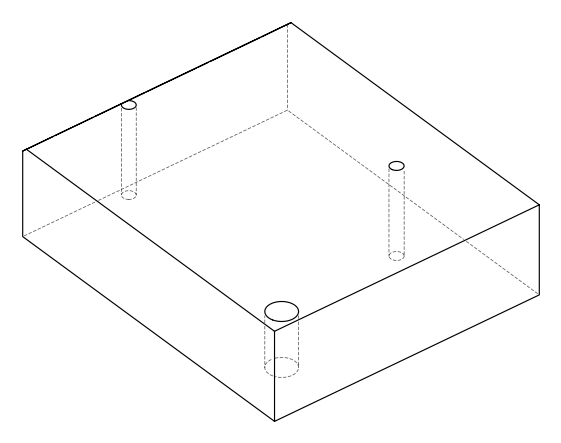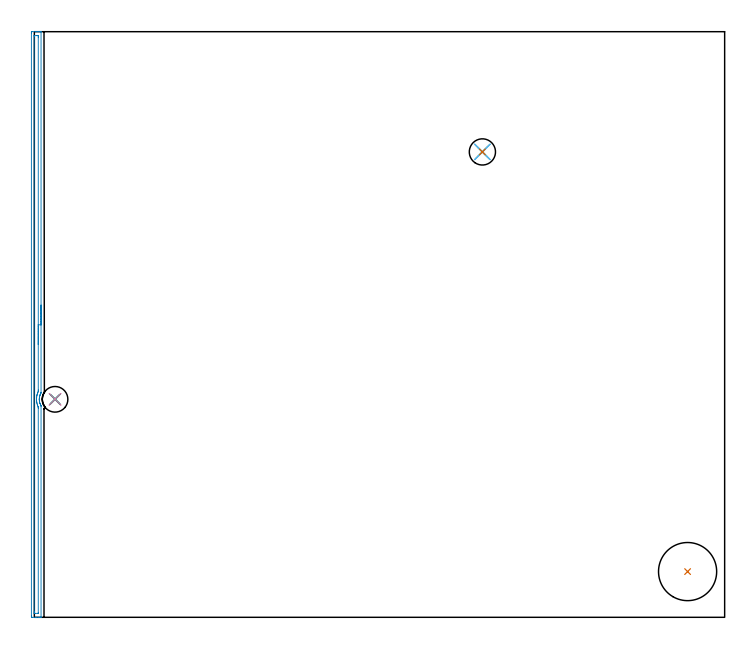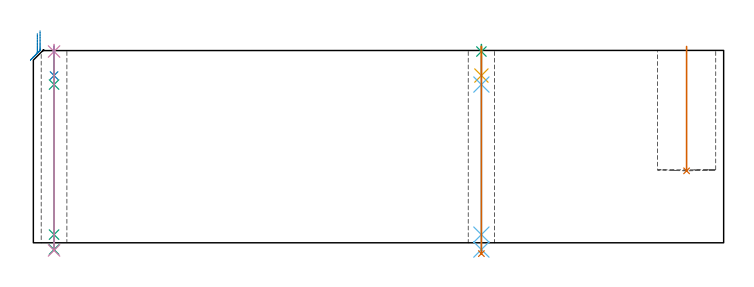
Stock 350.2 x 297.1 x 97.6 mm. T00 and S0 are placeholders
(PLAN: 10 operations, 8 tool changes, 7.2 min)
(1 INDEXABLE_INSERT_DRILL_BLIND_HOLE_FROM_SOLID | STEP1POCKET | NXT0302_030 | 0.25 min | 41499 mm3)
(2 AREA_MILL | FG_CHAMFER_SURFACE | UGT0205_001 | 4.94 min | 3572 mm3)
(3 SPOT_DRILL | STEP1HOLE | NXT0321_9005460120000 | 0.03 min | 1 mm3)
(4 SPOT_DRILL_1 | STEP1HOLE_1 | NXT0321_9005460120000 | 0.03 min | 2 mm3)
(5 DRILL_BLIND_HOLE_INTO_CENTER | STEP1HOLE | NXT0301_056 | 0.06 min | 659 mm3)
(6 GUN_DRILL_THROUGH_HOLE | STEP1HOLE | UGT0307_005 | 0.48 min | 4622 mm3)
(7 DRILL_TO_ENLARGE_THROUGH_HOLE | STEP1HOLE | UGT0301_267 | 0.42 min | 8249 mm3)
(8 DRILL_BLIND_HOLE_INTO_CENTER_1 | STEP1HOLE_1 | NXT0301_056 | 0.06 min | 659 mm3)
(9 GUN_DRILL_THROUGH_HOLE_1 | STEP1HOLE_1 | UGT0307_005 | 0.48 min | 4621 mm3)
(10 DRILL_TO_ENLARGE_THROUGH_HOLE_1 | STEP1HOLE_1 | NXT0301_101 | 0.42 min | 7639 mm3)
(TOOL NXT0302_030 | Index. Insert Drill 29.5mm [880-D2950L32-03] | D29.5 PA176 FL89 Z2)
(TOOL UGT0205_001 | Chamfer Mill 20 x 3 x 45 deg. | D20 FL50 Z2)
(TOOL NXT0321_9005460120000 | NC Spot Drill, 142deg, 12mm, Carbide, Uncoated | D12 PA142 FL30 Z2)
(TOOL NXT0301_056 | Carbide Drill 8.5mm [860.1-0850-026A1-MM 2214] | D8.5 PA140 FL47 Z2)
(TOOL UGT0307_005 | Gun Drill 8.3 mm | D8.3 PA130 FL24 Z1)
(TOOL UGT0301_267 | Twist Drill 13.3 mm | D13.3 PA118 FL108 Z2)
(TOOL NXT0301_101 | Carbide Drill 13mm [860.1-1300-104A1-MM 2214] | D13 PA140 FL123 Z2)
(OP 1 INDEXABLE_INSERT_DRILL_BLIND_HOLE_FROM_SOLID)
G17 G21 G94 G90
T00 M6
G54
G17 G0 G90 X331.4 Y23.2 S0 M3
G43 Z107.6 H1
G94 G81 G98 Z36.5 F250. R99.6
G80
M5
M2
(OP 2 AREA_MILL)
G17 G21 G94 G90
T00 M6
G54
G17 G0 G90 X3.4 Y158.393 S1061 M3
G43 Z107.6 H0
G94 G1 Y158.355 Z106.728 F250.
Y158.242 Z105.863
Y158.053 Z105.012
Y157.79 Z104.18
Y157.457 Z103.374
Y157.054 Z102.6
Y156.585 Z101.864
Y156.054 Z101.172
Y155.465 Z100.529
Y154.821 Z99.939
Y154.129 Z99.408
Y153.393 Z98.94
Y152.62 Z98.537
Y151.814 Z98.203
Y150.982 Z97.941
Y150.13 Z97.752
Y149.265 Z97.638
Y148.393 Z97.6
Y114.138
X3.397 Y113.888 Z97.589
X3.342 Y113.792 Z97.537
X3.281 Y113.67 Z97.479
X3.245 Y113.598 Z97.444
X3.084 Y113.267 Z97.281
X3.075 Y113.244 Z97.272
X2.995 Y113.048 Z97.193
X2.905 Y112.823 Z97.099
X2.897 Y112.798 Z97.091
X2.833 Y112.609 Z97.032
X2.755 Y112.373 Z96.954
X2.718 Y112.219 Z96.917
X2.649 Y111.928 Z96.844
X2.572 Y111.48 Z96.766
X2.52 Y111.034 Z96.719
X2.507 Y110.811 Z96.706
X2.505 Y110.719 Z96.704
X2.502 Y110.587 Z96.7
X2.503 Y110.563
X2.508 Y110.363 Z96.707
X2.522 Y110.139 Z96.721
X2.576 Y109.694 Z96.77
X2.581 Y109.669 Z96.773
X2.622 Y109.427 Z96.818
X2.655 Y109.245 Z96.85
X2.766 Y108.8 Z96.959
X2.833 Y108.591 Z97.032
X2.86 Y108.51 Z97.059
X2.915 Y108.351 Z97.11
X3.091 Y107.907 Z97.29
X3.176 Y107.729 Z97.375
X3.211 Y107.656 Z97.41
X3.309 Y107.47 Z97.506
X3.342 Y107.407 Z97.538
X3.396 Y107.297 Z97.59
X3.4 Y106.988 Z97.6
Y0.178
X3.397 Y0.01 Z97.588
X3.291 Y0.002 Z97.483
X3.18 Y0. Z97.379
X2.944 Z97.144
X2.254 Z96.448
X1.039 Z95.236
X0.516 Z94.71
X-1.108 Z93.088
X-1.223 Y0.002 Z92.973
X-1.494 Y0.01 Z92.702
X-1.498 Y0.341 Z92.7
X-1.5 Y0.624
Y0.91
Y296.476
X-1.498 Y296.759
X-1.494 Y297.09 Z92.703
X-1.223 Y297.1 Z92.973
X0.516 Z94.71
X1.039 Z95.236
X1.385 Z95.58
X1.908 Z96.104
X2.254 Z96.448
X2.944 Z97.144
X3.18 Z97.379
X3.291 Y297.098 Z97.483
X3.397 Y297.09 Z97.588
X3.4 Y296.922 Z97.6
Y148.393
X1.986 Z96.186
X1.985 Y115.308 Z96.185
X1.984 Y115.032 Z96.184
X1.981 Y114.723 Z96.181
X1.979 Y114.571 Z96.179
X1.939 Y114.462 Z96.139
X1.81 Y114.138 Z96.01
X1.687 Y113.827 Z95.887
X1.483 Y113.244 Z95.683
X1.469 Y113.201 Z95.669
X1.459 Y113.168 Z95.659
X1.385 Y112.882 Z95.585
X1.288 Y112.45 Z95.488
X1.27 Y112.351 Z95.47
X1.167 Y111.681 Z95.367
X1.142 Y111.457 Z95.342
X1.1 Y110.856 Z95.3
X1.094 Y110.563 Z95.294
X1.122 Y109.94 Z95.322
X1.15 Y109.669 Z95.35
X1.189 Y109.328 Z95.389
X1.258 Y108.906 Z95.458
X1.285 Y108.775 Z95.485
X1.385 Y108.328 Z95.585
X1.513 Y107.882 Z95.713
X1.576 Y107.685 Z95.776
X1.841 Y106.988 Z96.041
X1.961 Y106.685 Z96.161
X1.979 Y106.637 Z96.179
X1.981 Y106.601 Z96.181
X1.984 Y106.524 Z96.184
X1.985 Y106.37 Z96.185
X1.986 Y106.094 Z96.186
X1.985 Y2.412 Z96.185
X1.983 Y2.103 Z96.183
X1.981 Y2.027 Z96.181
X1.979 Y2.014 Z96.179
X1.966 Y2.01 Z96.166
X1.919 Y2.005 Z96.119
X1.784 Y2.001 Z95.984
X0.516 Z94.716
X0.044 Y2.003 Z94.244
X-0.06 Y2.01 Z94.14
X-0.079 Y2.012 Z94.121
X-0.081 Y2.049 Z94.119
X-0.084 Y2.135 Z94.116
X-0.085 Y2.412 Z94.115
X-0.086 Y3.03 Z94.114
X-0.085 Y294.688 Z94.115
X-0.083 Y294.997 Z94.117
X-0.081 Y295.073 Z94.119
X-0.08 Y295.086 Z94.12
X-0.066 Y295.09 Z94.134
X-0.019 Y295.095 Z94.181
X0.116 Y295.099 Z94.316
X1.385 Z95.585
X1.856 Y295.097 Z96.056
X1.96 Y295.09 Z96.16
X1.979 Y295.087 Z96.179
X1.981 Y295.051 Z96.181
X1.984 Y294.965 Z96.184
X1.985 Y294.688 Z96.185
X1.986 Y294.07 Z96.186
Y148.393
Y147.522 Z96.224
Y146.657 Z96.338
Y145.805 Z96.526
Y144.973 Z96.789
Y144.167 Z97.123
Y143.393 Z97.525
Y142.658 Z97.994
Y141.966 Z98.525
Y141.322 Z99.115
Y140.733 Z99.758
Y140.202 Z100.45
Y139.733 Z101.186
Y139.33 Z101.96
Y138.997 Z102.766
Y138.734 Z103.598
Y138.545 Z104.449
Y138.432 Z105.314
Y138.393 Z106.186
G0 Z107.6
M5
M2
(OP 3 SPOT_DRILL)
G17 G21 G94 G90
T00 M6
G54
G17 G0 G90 X227.3 Y236.1 S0 M3
G43 Z107.6 H0
G94 G81 G98 Z97.028 F250. R100.6
G80
M5
M2
(OP 4 SPOT_DRILL_1)
G17 G21 G94 G90
T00 M6
G54
G17 G0 G90 X10.5 Y110.6 S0 M3
G43 Z107.6 H0
G94 G81 G98 Z97.04 F250. R100.6
G80
M5
M2
(OP 5 DRILL_BLIND_HOLE_INTO_CENTER)
G17 G21 G94 G90
T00 M6
G54
G17 G0 G90 X227.3 Y236.1 S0 M3
G43 Z107.6 H1
G94 G81 G98 Z84.85 F250. R99.6
G80
M5
M2
(OP 6 GUN_DRILL_THROUGH_HOLE)
G17 G21 G94 G90
T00 M6
G54
G17 G0 G90 X227.3 Y236.1 M8
G43 Z107.6 H0
Z94.839
S716 M3
G94 G1 Z80.275 F125. M26
G4 X.084
Z4.15 F250.
G4 X.084
Z-3.435 F125.
G4 X.084
M5
M9
G0 Z94.839
Z107.6
M2
(OP 7 DRILL_TO_ENLARGE_THROUGH_HOLE)
G17 G21 G94 G90
T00 M6
G54
G17 G0 G90 X227.3 Y236.1 S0 M3
G43 Z107.6 H0
G94 G73 G98 Z-5.496 F250. Q12.887 R99.6
G80
M5
M2
(OP 8 DRILL_BLIND_HOLE_INTO_CENTER_1)
G17 G21 G94 G90
T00 M6
G54
G17 G0 G90 X10.5 Y110.6 S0 M3
G43 Z107.6 H1
G94 G81 G98 Z84.85 F250. R99.6
G80
M5
M2
(OP 9 GUN_DRILL_THROUGH_HOLE_1)
G17 G21 G94 G90
T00 M6
G54
G17 G0 G90 X10.5 Y110.6 M8
G43 Z107.6 H0
Z94.648
S716 M3
G94 G1 Z80.275 F125. M26
G4 X.084
Z4.15 F250.
G4 X.084
Z-3.435 F125.
G4 X.084
M5
M9
G0 Z94.648
Z107.6
M2
(OP 10 DRILL_TO_ENLARGE_THROUGH_HOLE_1)
G17 G21 G94 G90
T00 M6
G54
G17 G0 G90 X10.5 Y110.6 S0 M3
G43 Z107.6 H1
G94 G73 G98 Z-3.866 F250. Q12.683 R99.6
G80
M5
M2
